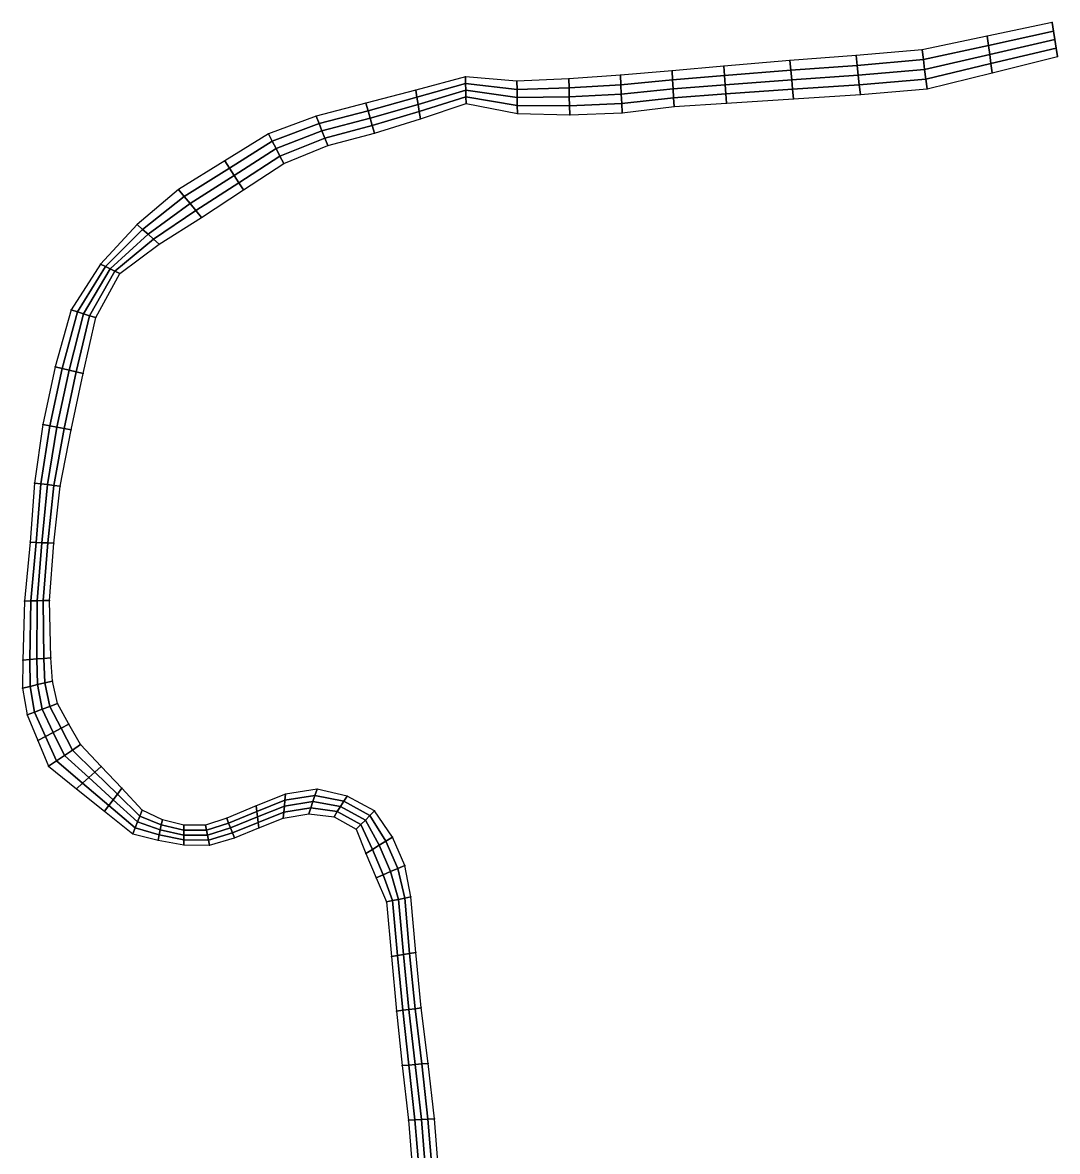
# Model space of a CAD drawing. Extents: x 380707 to 407438, y 6452841 to 6483357.
# Drawn here: x 406579 to 407438, y 6482420 to 6483357 of the extents above; entities that cross this region are included whole.
import ezdxf

# ---------------------------------------------------------------- set-up
doc = ezdxf.new("R2010")
doc.units = 0
for name, color, linetype in [('MESH_BOUND', 25, 'CONTINUOUS'), ('MESH_ELEMS', 18, 'CONTINUOUS'), ('MESH_NDSTRNGS', 17, 'CONTINUOUS'), ('MESH_NODES', 18, 'CONTINUOUS')]:
    doc.layers.add(name, color=color, linetype=linetype)

msp = doc.modelspace()

# ---------------------------------------------------------------- linework, layer by layer
at = {"layer": 'MESH_BOUND', "color": 25}
for points in [[(407433.706, 6483357.23, 2.856), (407379.804, 6483345.87, 2.858)], [(407434.825, 6483350.16, 2.856), (407433.706, 6483357.23, 2.856)], [(407435.944, 6483343.08, 2.856), (407434.825, 6483350.16, 2.856)], [(407379.804, 6483345.87, 2.858), (407325.904, 6483334.51, 2.861)], [(407437.063, 6483336, 2.856), (407435.944, 6483343.08, 2.856)], [(407271.058, 6483329.78, 2.866), (407216.13, 6483325.62, 2.875)], [(407325.904, 6483334.51, 2.861), (407271.058, 6483329.78, 2.866)], [(407438.182, 6483328.93, 2.856), (407437.063, 6483336, 2.856)], [(407161.248, 6483320.9, 2.896), (407118.347, 6483317.1, 2.913)], [(407216.13, 6483325.62, 2.875), (407161.248, 6483320.9, 2.896)], [(407384.099, 6483315.56, 2.858), (407438.182, 6483328.93, 2.856)], [(406946.661, 6483312.18, 2.729), (406905.396, 6483301.19, 2.543)], [(406989.451, 6483308.49, 2.822), (406946.661, 6483312.18, 2.729)], [(407032.47, 6483310.56, 2.845), (406989.451, 6483308.49, 2.822)], [(407075.436, 6483313.42, 2.735), (407032.47, 6483310.56, 2.845)], [(407118.347, 6483317.1, 2.913), (407075.436, 6483313.42, 2.735)], [(407330.016, 6483302.19, 2.861), (407384.099, 6483315.56, 2.858)], [(406905.396, 6483301.19, 2.543), (406864.113, 6483290.27, 2.861)], [(407274.577, 6483297.57, 2.866), (407330.016, 6483302.19, 2.861)], [(407163.392, 6483290.32, 2.897), (407218.986, 6483293.92, 2.875)], [(407218.986, 6483293.92, 2.875), (407274.577, 6483297.57, 2.866)], [(406864.113, 6483290.27, 2.861), (406822.795, 6483279.48, 2.831)], [(406909.37, 6483277.27, 2.764), (406947.3, 6483290.1, 2.681)], [(406947.3, 6483290.1, 2.681), (406989.853, 6483281.65, 2.852)], [(407033.369, 6483280.54, 2.855), (407076.753, 6483282.15, 2.905)], [(407076.753, 6483282.15, 2.905), (407119.958, 6483287.46, 2.962)], [(407119.958, 6483287.46, 2.962), (407163.392, 6483290.32, 2.897)], [(406822.795, 6483279.48, 2.831), (406783.152, 6483264.78, 2.931)], [(406871.15, 6483265.4, 2.858), (406909.37, 6483277.27, 2.764)], [(406989.853, 6483281.65, 2.852), (407033.369, 6483280.54, 2.855)], [(406783.152, 6483264.78, 2.931), (406746.84, 6483242.31, 2.891)], [(406832.434, 6483255.18, 2.872), (406871.15, 6483265.4, 2.858)], [(406795.82, 6483240.26, 2.892), (406832.434, 6483255.18, 2.872)], [(406746.84, 6483242.31, 2.891), (406708.483, 6483218.58, 2.621)], [(406762.399, 6483218.21, 2.82), (406795.82, 6483240.26, 2.892)], [(406708.483, 6483218.58, 2.621), (406674.144, 6483189.61, 2.677)], [(406727.642, 6483195.28, 2.797), (406762.399, 6483218.21, 2.82)], [(406674.144, 6483189.61, 2.677), (406643.853, 6483156.58, 2.482)], [(406692.335, 6483173.21, 2.765), (406727.642, 6483195.28, 2.797)], [(406659.684, 6483148.79, 2.738), (406692.335, 6483173.21, 2.765)], [(406643.853, 6483156.58, 2.482), (406619.517, 6483118.61, 2.863)], [(406639.801, 6483112.2, 2.613), (406659.684, 6483148.79, 2.738)], [(406619.517, 6483118.61, 2.863), (406606.154, 6483071.31, 2.609)], [(406629.323, 6483065.69, 2.794), (406639.801, 6483112.2, 2.613)], [(406606.154, 6483071.31, 2.609), (406595.784, 6483023.37, 2.838)], [(406619.444, 6483019.05, 2.736), (406629.323, 6483065.69, 2.794)], [(406595.784, 6483023.37, 2.838), (406589.039, 6482974.68, 2.469)], [(406610.234, 6482972.27, 2.68), (406619.444, 6483019.05, 2.736)], [(406589.039, 6482974.68, 2.469), (406585.287, 6482925.67, 2.6)], [(406605.058, 6482924.88, 2.669), (406610.234, 6482972.27, 2.68)], [(406585.287, 6482925.67, 2.6), (406580.547, 6482876.74, 2.406)], [(406601.52, 6482877.34, 2.759), (406605.058, 6482924.88, 2.669)], [(406580.547, 6482876.74, 2.406), (406579.15, 6482827.65, 2.696)], [(406602.512, 6482829.77, 2.838), (406601.52, 6482877.34, 2.759)], [(406579.15, 6482827.65, 2.696), (406579.055, 6482804.56, 2.784)], [(406603.793, 6482810.29, 2.92), (406602.512, 6482829.77, 2.838)], [(406579.055, 6482804.56, 2.784), (406582.737, 6482782.22, 2.473)], [(406608.048, 6482791.69, 2.917), (406603.793, 6482810.29, 2.92)], [(406617.55, 6482774.63, 2.904), (406608.048, 6482791.69, 2.917)], [(406582.737, 6482782.22, 2.473), (406591.612, 6482760.91, 2.751)], [(406627.051, 6482757.58, 2.891), (406617.55, 6482774.63, 2.904)], [(406591.612, 6482760.91, 2.751), (406600.483, 6482739.59, 2.712)], [(406644.183, 6482739.45, 2.87), (406627.051, 6482757.58, 2.891)], [(406600.483, 6482739.59, 2.712), (406623.811, 6482720.94, 2.671)], [(406661.315, 6482721.33, 2.758), (406644.183, 6482739.45, 2.87)], [(406623.811, 6482720.94, 2.671), (406647.138, 6482702.28, 2.537)], [(406678.448, 6482703.2, 2.434), (406661.315, 6482721.33, 2.758)], [(406823.527, 6482720.52, 2.32), (406797.382, 6482716.55, 2.33)], [(406848.518, 6482714.92, 1.978), (406823.527, 6482720.52, 2.32)], [(406797.382, 6482716.55, 2.33), (406772.899, 6482706.69, 1.837)], [(406871.133, 6482702.57, 2.454), (406848.518, 6482714.92, 1.978)], [(406647.138, 6482702.28, 2.537), (406670.466, 6482683.63, 2.744)], [(406695.089, 6482695.16, 2.043), (406678.448, 6482703.2, 2.434)], [(406772.899, 6482706.69, 1.837), (406748.53, 6482696.42, 2.474)], [(406886.202, 6482680.84, 2.105), (406871.133, 6482702.57, 2.454)], [(406712.82, 6482690.76, 2.423), (406695.089, 6482695.16, 2.043)], [(406748.53, 6482696.42, 2.474), (406730.923, 6482690.8, 2.816)], [(406775.169, 6482688.43, 2.74), (406795.378, 6482696.53, 2.473)], [(406795.378, 6482696.53, 2.473), (406816.635, 6482700.12, 2.27)], [(406816.635, 6482700.12, 2.27), (406837.63, 6482697.62, 2.807)], [(406837.63, 6482697.62, 2.807), (406856.111, 6482687.4, 2.572)], [(406670.466, 6482683.63, 2.744), (406691.57, 6482678.36, 2.633)], [(406730.923, 6482690.8, 2.816), (406712.82, 6482690.76, 2.423)], [(406754.959, 6482680.32, 2.983), (406775.169, 6482688.43, 2.74)], [(406856.111, 6482687.4, 2.572), (406864.124, 6482667.15, 2.777)], [(406691.57, 6482678.36, 2.633), (406712.923, 6482674.27, 2.329)], [(406712.923, 6482674.27, 2.329), (406734.153, 6482673.97, 2.14)], [(406734.153, 6482673.97, 2.14), (406754.959, 6482680.32, 2.983)], [(406896.536, 6482657.13, 2.23), (406886.202, 6482680.84, 2.105)], [(406864.124, 6482667.15, 2.777), (406872.492, 6482647.05, 2.388)], [(406901.434, 6482631.14, 2.577), (406896.536, 6482657.13, 2.23)], [(406872.492, 6482647.05, 2.388), (406881.104, 6482627.05, 2.528)], [(406881.104, 6482627.05, 2.528), (406885.216, 6482581.69, 2.25)], [(406905.407, 6482584.97, 2.763), (406901.434, 6482631.14, 2.577)], [(406885.216, 6482581.69, 2.25), (406889.55, 6482536.35, 2.272)], [(406910.072, 6482538.87, 2.897), (406905.407, 6482584.97, 2.763)], [(406889.55, 6482536.35, 2.272), (406894.161, 6482491.04, 2.577)], [(406915.895, 6482492.89, 2.977), (406910.072, 6482538.87, 2.897)], [(406894.161, 6482491.04, 2.577), (406899.374, 6482445.8, 2.197)], [(406920.916, 6482446.82, 2.955), (406915.895, 6482492.89, 2.977)], [(406899.374, 6482445.8, 2.197), (406903.175, 6482400.51, 2.156)], [(406924.69, 6482400.67, 2.935), (406920.916, 6482446.82, 2.955)]]:
    msp.add_polyline3d(points, dxfattribs=at)
at = {"layer": 'MESH_ELEMS', "color": 178}
for points in [[(407434.825, 6483350.16, 2.856), (407433.706, 6483357.23, 2.856), (407379.804, 6483345.87, 2.858), (407380.878, 6483338.3, 2.858)], [(407380.878, 6483338.3, 2.858), (407381.952, 6483330.72, 2.858), (407435.944, 6483343.08, 2.856), (407434.825, 6483350.16, 2.856)], [(407325.904, 6483334.51, 2.861), (407326.932, 6483326.43, 2.861), (407380.878, 6483338.3, 2.858), (407379.804, 6483345.87, 2.858)], [(407381.952, 6483330.72, 2.858), (407383.025, 6483323.14, 2.858), (407437.063, 6483336, 2.856), (407435.944, 6483343.08, 2.856)], [(407216.13, 6483325.62, 2.875), (407216.844, 6483317.7, 2.875), (407271.938, 6483321.72, 2.866), (407271.058, 6483329.78, 2.866)], [(407271.058, 6483329.78, 2.866), (407271.938, 6483321.72, 2.866), (407326.932, 6483326.43, 2.861), (407325.904, 6483334.51, 2.861)], [(407326.932, 6483326.43, 2.861), (407327.96, 6483318.35, 2.861), (407381.952, 6483330.72, 2.858), (407380.878, 6483338.3, 2.858)], [(407327.96, 6483318.35, 2.861), (407328.988, 6483310.27, 2.861), (407383.025, 6483323.14, 2.858), (407381.952, 6483330.72, 2.858)], [(407384.099, 6483315.56, 2.858), (407438.182, 6483328.93, 2.856), (407437.063, 6483336, 2.856), (407383.025, 6483323.14, 2.858)], [(407118.347, 6483317.1, 2.913), (407118.75, 6483309.69, 2.942), (407161.784, 6483313.26, 2.899), (407161.248, 6483320.9, 2.896)], [(407161.248, 6483320.9, 2.896), (407161.784, 6483313.26, 2.899), (407216.844, 6483317.7, 2.875), (407216.13, 6483325.62, 2.875)], [(407216.844, 6483317.7, 2.875), (407217.558, 6483309.77, 2.876), (407272.817, 6483313.67, 2.866), (407271.938, 6483321.72, 2.866)], [(407271.938, 6483321.72, 2.866), (407272.817, 6483313.67, 2.866), (407327.96, 6483318.35, 2.861), (407326.932, 6483326.43, 2.861)], [(407328.988, 6483310.27, 2.861), (407330.016, 6483302.19, 2.861), (407384.099, 6483315.56, 2.858), (407383.025, 6483323.14, 2.858)], [(406905.396, 6483301.19, 2.543), (406906.389, 6483295.21, 2.802), (406946.821, 6483306.66, 2.766), (406946.661, 6483312.18, 2.729)], [(406946.661, 6483312.18, 2.729), (406946.821, 6483306.66, 2.766), (406989.552, 6483301.78, 2.859), (406989.451, 6483308.49, 2.822)], [(406989.451, 6483308.49, 2.822), (406989.552, 6483301.78, 2.859), (407032.695, 6483303.06, 2.866), (407032.47, 6483310.56, 2.845)], [(407032.47, 6483310.56, 2.845), (407032.695, 6483303.06, 2.866), (407075.765, 6483305.6, 2.742), (407075.436, 6483313.42, 2.735)], [(407075.436, 6483313.42, 2.735), (407075.765, 6483305.6, 2.742), (407118.75, 6483309.69, 2.942), (407118.347, 6483317.1, 2.913)], [(407118.75, 6483309.69, 2.942), (407119.153, 6483302.28, 2.959), (407162.32, 6483305.61, 2.9), (407161.784, 6483313.26, 2.899)], [(407161.784, 6483313.26, 2.899), (407162.32, 6483305.61, 2.9), (407217.558, 6483309.77, 2.876), (407216.844, 6483317.7, 2.875)], [(407217.558, 6483309.77, 2.876), (407218.272, 6483301.85, 2.875), (407273.697, 6483305.62, 2.866), (407272.817, 6483313.67, 2.866)], [(407272.817, 6483313.67, 2.866), (407273.697, 6483305.62, 2.866), (407328.988, 6483310.27, 2.861), (407327.96, 6483318.35, 2.861)], [(407273.697, 6483305.62, 2.866), (407274.577, 6483297.57, 2.866), (407330.016, 6483302.19, 2.861), (407328.988, 6483310.27, 2.861)], [(406864.113, 6483290.27, 2.861), (406865.872, 6483284.05, 2.805), (406906.389, 6483295.21, 2.802), (406905.396, 6483301.19, 2.543)], [(406906.389, 6483295.21, 2.802), (406907.383, 6483289.23, 2.87), (406946.981, 6483301.14, 2.827), (406946.821, 6483306.66, 2.766)], [(406907.383, 6483289.23, 2.87), (406908.376, 6483283.25, 2.786), (406947.14, 6483295.62, 2.781), (406946.981, 6483301.14, 2.827)], [(406946.821, 6483306.66, 2.766), (406946.981, 6483301.14, 2.827), (406989.652, 6483295.07, 2.806), (406989.552, 6483301.78, 2.859)], [(406946.981, 6483301.14, 2.827), (406947.14, 6483295.62, 2.781), (406989.752, 6483288.36, 2.825), (406989.652, 6483295.07, 2.806)], [(406989.552, 6483301.78, 2.859), (406989.652, 6483295.07, 2.806), (407032.919, 6483295.55, 2.857), (407032.695, 6483303.06, 2.866)], [(407032.695, 6483303.06, 2.866), (407032.919, 6483295.55, 2.857), (407076.095, 6483297.78, 2.908), (407075.765, 6483305.6, 2.742)], [(407075.765, 6483305.6, 2.742), (407076.095, 6483297.78, 2.908), (407119.153, 6483302.28, 2.959), (407118.75, 6483309.69, 2.942)], [(407076.095, 6483297.78, 2.908), (407076.424, 6483289.97, 2.907), (407119.555, 6483294.87, 2.962), (407119.153, 6483302.28, 2.959)], [(407119.153, 6483302.28, 2.959), (407119.555, 6483294.87, 2.962), (407162.856, 6483297.96, 2.9), (407162.32, 6483305.61, 2.9)], [(407162.32, 6483305.61, 2.9), (407162.856, 6483297.96, 2.9), (407218.272, 6483301.85, 2.875), (407217.558, 6483309.77, 2.876)], [(407162.856, 6483297.96, 2.9), (407163.392, 6483290.32, 2.897), (407218.986, 6483293.92, 2.875), (407218.272, 6483301.85, 2.875)], [(407218.272, 6483301.85, 2.875), (407218.986, 6483293.92, 2.875), (407274.577, 6483297.57, 2.866), (407273.697, 6483305.62, 2.866)], [(406865.872, 6483284.05, 2.805), (406867.632, 6483277.83, 2.745), (406907.383, 6483289.23, 2.87), (406906.389, 6483295.21, 2.802)], [(406908.376, 6483283.25, 2.786), (406909.37, 6483277.27, 2.764), (406947.3, 6483290.1, 2.681), (406947.14, 6483295.62, 2.781)], [(406947.14, 6483295.62, 2.781), (406947.3, 6483290.1, 2.681), (406989.853, 6483281.65, 2.852), (406989.752, 6483288.36, 2.825)], [(406989.652, 6483295.07, 2.806), (406989.752, 6483288.36, 2.825), (407033.144, 6483288.05, 2.857), (407032.919, 6483295.55, 2.857)], [(407032.919, 6483295.55, 2.857), (407033.144, 6483288.05, 2.857), (407076.424, 6483289.97, 2.907), (407076.095, 6483297.78, 2.908)], [(407076.424, 6483289.97, 2.907), (407076.753, 6483282.15, 2.905), (407119.958, 6483287.46, 2.962), (407119.555, 6483294.87, 2.962)], [(407119.555, 6483294.87, 2.962), (407119.958, 6483287.46, 2.962), (407163.392, 6483290.32, 2.897), (407162.856, 6483297.96, 2.9)], [(406822.795, 6483279.48, 2.831), (406825.205, 6483273.41, 2.579), (406865.872, 6483284.05, 2.805), (406864.113, 6483290.27, 2.861)], [(406825.205, 6483273.41, 2.579), (406827.615, 6483267.33, 2.702), (406867.632, 6483277.83, 2.745), (406865.872, 6483284.05, 2.805)], [(406867.632, 6483277.83, 2.745), (406869.391, 6483271.62, 2.873), (406908.376, 6483283.25, 2.786), (406907.383, 6483289.23, 2.87)], [(406869.391, 6483271.62, 2.873), (406871.15, 6483265.4, 2.858), (406909.37, 6483277.27, 2.764), (406908.376, 6483283.25, 2.786)], [(406989.752, 6483288.36, 2.825), (406989.853, 6483281.65, 2.852), (407033.369, 6483280.54, 2.855), (407033.144, 6483288.05, 2.857)], [(407033.144, 6483288.05, 2.857), (407033.369, 6483280.54, 2.855), (407076.753, 6483282.15, 2.905), (407076.424, 6483289.97, 2.907)], [(406783.152, 6483264.78, 2.931), (406786.319, 6483258.65, 2.789), (406825.205, 6483273.41, 2.579), (406822.795, 6483279.48, 2.831)], [(406786.319, 6483258.65, 2.789), (406789.486, 6483252.52, 2.767), (406827.615, 6483267.33, 2.702), (406825.205, 6483273.41, 2.579)], [(406827.615, 6483267.33, 2.702), (406830.024, 6483261.26, 2.855), (406869.391, 6483271.62, 2.873), (406867.632, 6483277.83, 2.745)], [(406746.84, 6483242.31, 2.891), (406750.73, 6483236.29, 2.906), (406786.319, 6483258.65, 2.789), (406783.152, 6483264.78, 2.931)], [(406789.486, 6483252.52, 2.767), (406792.653, 6483246.39, 2.818), (406830.024, 6483261.26, 2.855), (406827.615, 6483267.33, 2.702)], [(406830.024, 6483261.26, 2.855), (406832.434, 6483255.18, 2.872), (406871.15, 6483265.4, 2.858), (406869.391, 6483271.62, 2.873)], [(406750.73, 6483236.29, 2.906), (406754.62, 6483230.26, 2.87), (406789.486, 6483252.52, 2.767), (406786.319, 6483258.65, 2.789)], [(406792.653, 6483246.39, 2.818), (406795.82, 6483240.26, 2.892), (406832.434, 6483255.18, 2.872), (406830.024, 6483261.26, 2.855)], [(406754.62, 6483230.26, 2.87), (406758.509, 6483224.24, 2.866), (406792.653, 6483246.39, 2.818), (406789.486, 6483252.52, 2.767)], [(406758.509, 6483224.24, 2.866), (406762.399, 6483218.21, 2.82), (406795.82, 6483240.26, 2.892), (406792.653, 6483246.39, 2.818)], [(406708.483, 6483218.58, 2.621), (406713.273, 6483212.75, 2.566), (406750.73, 6483236.29, 2.906), (406746.84, 6483242.31, 2.891)], [(406713.273, 6483212.75, 2.566), (406718.062, 6483206.93, 2.655), (406754.62, 6483230.26, 2.87), (406750.73, 6483236.29, 2.906)], [(406718.062, 6483206.93, 2.655), (406722.852, 6483201.1, 2.742), (406758.509, 6483224.24, 2.866), (406754.62, 6483230.26, 2.87)], [(406674.144, 6483189.61, 2.677), (406678.692, 6483185.51, 2.507), (406713.273, 6483212.75, 2.566), (406708.483, 6483218.58, 2.621)], [(406722.852, 6483201.1, 2.742), (406727.642, 6483195.28, 2.797), (406762.399, 6483218.21, 2.82), (406758.509, 6483224.24, 2.866)], [(406678.692, 6483185.51, 2.507), (406683.24, 6483181.41, 2.602), (406718.062, 6483206.93, 2.655), (406713.273, 6483212.75, 2.566)], [(406683.24, 6483181.41, 2.602), (406687.788, 6483177.31, 2.706), (406722.852, 6483201.1, 2.742), (406718.062, 6483206.93, 2.655)], [(406687.788, 6483177.31, 2.706), (406692.335, 6483173.21, 2.765), (406727.642, 6483195.28, 2.797), (406722.852, 6483201.1, 2.742)], [(406643.853, 6483156.58, 2.482), (406647.811, 6483154.64, 2.577), (406678.692, 6483185.51, 2.507), (406674.144, 6483189.61, 2.677)], [(406647.811, 6483154.64, 2.577), (406651.769, 6483152.69, 2.685), (406683.24, 6483181.41, 2.602), (406678.692, 6483185.51, 2.507)], [(406651.769, 6483152.69, 2.685), (406655.726, 6483150.74, 2.734), (406687.788, 6483177.31, 2.706), (406683.24, 6483181.41, 2.602)], [(406655.726, 6483150.74, 2.734), (406659.684, 6483148.79, 2.738), (406692.335, 6483173.21, 2.765), (406687.788, 6483177.31, 2.706)], [(406619.517, 6483118.61, 2.863), (406624.588, 6483117.01, 2.843), (406647.811, 6483154.64, 2.577), (406643.853, 6483156.58, 2.482)], [(406624.588, 6483117.01, 2.843), (406629.659, 6483115.41, 2.686), (406651.769, 6483152.69, 2.685), (406647.811, 6483154.64, 2.577)], [(406629.659, 6483115.41, 2.686), (406634.73, 6483113.8, 2.645), (406655.726, 6483150.74, 2.734), (406651.769, 6483152.69, 2.685)], [(406634.73, 6483113.8, 2.645), (406639.801, 6483112.2, 2.613), (406659.684, 6483148.79, 2.738), (406655.726, 6483150.74, 2.734)], [(406606.154, 6483071.31, 2.609), (406611.946, 6483069.9, 2.533), (406624.588, 6483117.01, 2.843), (406619.517, 6483118.61, 2.863)], [(406611.946, 6483069.9, 2.533), (406617.739, 6483068.5, 2.555), (406629.659, 6483115.41, 2.686), (406624.588, 6483117.01, 2.843)], [(406617.739, 6483068.5, 2.555), (406623.531, 6483067.09, 2.631), (406634.73, 6483113.8, 2.645), (406629.659, 6483115.41, 2.686)], [(406623.531, 6483067.09, 2.631), (406629.323, 6483065.69, 2.794), (406639.801, 6483112.2, 2.613), (406634.73, 6483113.8, 2.645)], [(406595.784, 6483023.37, 2.838), (406601.699, 6483022.29, 2.777), (406611.946, 6483069.9, 2.533), (406606.154, 6483071.31, 2.609)], [(406601.699, 6483022.29, 2.777), (406607.614, 6483021.21, 2.766), (406617.739, 6483068.5, 2.555), (406611.946, 6483069.9, 2.533)], [(406607.614, 6483021.21, 2.766), (406613.529, 6483020.13, 2.893), (406623.531, 6483067.09, 2.631), (406617.739, 6483068.5, 2.555)], [(406613.529, 6483020.13, 2.893), (406619.444, 6483019.05, 2.736), (406629.323, 6483065.69, 2.794), (406623.531, 6483067.09, 2.631)], [(406589.039, 6482974.68, 2.469), (406594.338, 6482974.08, 2.57), (406601.699, 6483022.29, 2.777), (406595.784, 6483023.37, 2.838)], [(406594.338, 6482974.08, 2.57), (406599.637, 6482973.48, 2.656), (406607.614, 6483021.21, 2.766), (406601.699, 6483022.29, 2.777)], [(406599.637, 6482973.48, 2.656), (406604.936, 6482972.87, 2.68), (406613.529, 6483020.13, 2.893), (406607.614, 6483021.21, 2.766)], [(406604.936, 6482972.87, 2.68), (406610.234, 6482972.27, 2.68), (406619.444, 6483019.05, 2.736), (406613.529, 6483020.13, 2.893)], [(406585.287, 6482925.67, 2.6), (406590.23, 6482925.47, 2.727), (406594.338, 6482974.08, 2.57), (406589.039, 6482974.68, 2.469)], [(406590.23, 6482925.47, 2.727), (406595.173, 6482925.28, 2.605), (406599.637, 6482973.48, 2.656), (406594.338, 6482974.08, 2.57)], [(406595.173, 6482925.28, 2.605), (406600.115, 6482925.08, 2.667), (406604.936, 6482972.87, 2.68), (406599.637, 6482973.48, 2.656)], [(406600.115, 6482925.08, 2.667), (406605.058, 6482924.88, 2.669), (406610.234, 6482972.27, 2.68), (406604.936, 6482972.87, 2.68)], [(406580.547, 6482876.74, 2.406), (406585.79, 6482876.89, 2.574), (406590.23, 6482925.47, 2.727), (406585.287, 6482925.67, 2.6)], [(406585.79, 6482876.89, 2.574), (406591.034, 6482877.04, 2.778), (406595.173, 6482925.28, 2.605), (406590.23, 6482925.47, 2.727)], [(406591.034, 6482877.04, 2.778), (406596.277, 6482877.19, 2.784), (406600.115, 6482925.08, 2.667), (406595.173, 6482925.28, 2.605)], [(406596.277, 6482877.19, 2.784), (406601.52, 6482877.34, 2.759), (406605.058, 6482924.88, 2.669), (406600.115, 6482925.08, 2.667)], [(406579.15, 6482827.65, 2.696), (406584.991, 6482828.18, 2.822), (406585.79, 6482876.89, 2.574), (406580.547, 6482876.74, 2.406)], [(406584.991, 6482828.18, 2.822), (406590.831, 6482828.71, 2.937), (406591.034, 6482877.04, 2.778), (406585.79, 6482876.89, 2.574)], [(406590.831, 6482828.71, 2.937), (406596.672, 6482829.24, 2.899), (406596.277, 6482877.19, 2.784), (406591.034, 6482877.04, 2.778)], [(406596.672, 6482829.24, 2.899), (406602.512, 6482829.77, 2.838), (406601.52, 6482877.34, 2.759), (406596.277, 6482877.19, 2.784)], [(406579.055, 6482804.56, 2.784), (406585.239, 6482805.99, 2.715), (406584.991, 6482828.18, 2.822), (406579.15, 6482827.65, 2.696)], [(406585.239, 6482805.99, 2.715), (406591.424, 6482807.43, 2.65), (406590.831, 6482828.71, 2.937), (406584.991, 6482828.18, 2.822)], [(406591.424, 6482807.43, 2.65), (406597.608, 6482808.86, 2.892), (406596.672, 6482829.24, 2.899), (406590.831, 6482828.71, 2.937)], [(406597.608, 6482808.86, 2.892), (406603.793, 6482810.29, 2.92), (406602.512, 6482829.77, 2.838), (406596.672, 6482829.24, 2.899)], [(406582.737, 6482782.22, 2.473), (406589.065, 6482784.59, 2.467), (406585.239, 6482805.99, 2.715), (406579.055, 6482804.56, 2.784)], [(406589.065, 6482784.59, 2.467), (406595.393, 6482786.95, 2.623), (406591.424, 6482807.43, 2.65), (406585.239, 6482805.99, 2.715)], [(406595.393, 6482786.95, 2.623), (406601.721, 6482789.32, 2.821), (406597.608, 6482808.86, 2.892), (406591.424, 6482807.43, 2.65)], [(406601.721, 6482789.32, 2.821), (406608.048, 6482791.69, 2.917), (406603.793, 6482810.29, 2.92), (406597.608, 6482808.86, 2.892)], [(406598.096, 6482764.34, 2.367), (406604.581, 6482767.77, 2.789), (406595.393, 6482786.95, 2.623), (406589.065, 6482784.59, 2.467)], [(406604.581, 6482767.77, 2.789), (406611.065, 6482771.2, 2.876), (406601.721, 6482789.32, 2.821), (406595.393, 6482786.95, 2.623)], [(406611.065, 6482771.2, 2.876), (406617.55, 6482774.63, 2.904), (406608.048, 6482791.69, 2.917), (406601.721, 6482789.32, 2.821)], [(406591.612, 6482760.91, 2.751), (406598.096, 6482764.34, 2.367), (406589.065, 6482784.59, 2.467), (406582.737, 6482782.22, 2.473)], [(406607.125, 6482744.09, 2.481), (406613.767, 6482748.59, 2.248), (406604.581, 6482767.77, 2.789), (406598.096, 6482764.34, 2.367)], [(406613.767, 6482748.59, 2.248), (406620.409, 6482753.08, 2.87), (406611.065, 6482771.2, 2.876), (406604.581, 6482767.77, 2.789)], [(406620.409, 6482753.08, 2.87), (406627.051, 6482757.58, 2.891), (406617.55, 6482774.63, 2.904), (406611.065, 6482771.2, 2.876)], [(406600.483, 6482739.59, 2.712), (406607.125, 6482744.09, 2.481), (406598.096, 6482764.34, 2.367), (406591.612, 6482760.91, 2.751)], [(406639.09, 6482734.82, 2.88), (406644.183, 6482739.45, 2.87), (406627.051, 6482757.58, 2.891), (406620.409, 6482753.08, 2.87)], [(406628.904, 6482725.57, 2.654), (406633.997, 6482730.19, 2.242), (406613.767, 6482748.59, 2.248), (406607.125, 6482744.09, 2.481)], [(406633.997, 6482730.19, 2.242), (406639.09, 6482734.82, 2.88), (406620.409, 6482753.08, 2.87), (406613.767, 6482748.59, 2.248)], [(406623.811, 6482720.94, 2.671), (406628.904, 6482725.57, 2.654), (406607.125, 6482744.09, 2.481), (406600.483, 6482739.59, 2.712)], [(406657.771, 6482716.57, 2.443), (406661.315, 6482721.33, 2.758), (406644.183, 6482739.45, 2.87), (406639.09, 6482734.82, 2.88)], [(406650.683, 6482707.04, 2.134), (406654.227, 6482711.8, 1.815), (406633.997, 6482730.19, 2.242), (406628.904, 6482725.57, 2.654)], [(406654.227, 6482711.8, 1.815), (406657.771, 6482716.57, 2.443), (406639.09, 6482734.82, 2.88), (406633.997, 6482730.19, 2.242)], [(406647.138, 6482702.28, 2.537), (406650.683, 6482707.04, 2.134), (406628.904, 6482725.57, 2.654), (406623.811, 6482720.94, 2.671)], [(406676.453, 6482698.31, 2.658), (406678.448, 6482703.2, 2.434), (406661.315, 6482721.33, 2.758), (406657.771, 6482716.57, 2.443)], [(406821.804, 6482715.42, 2.776), (406823.527, 6482720.52, 2.32), (406797.382, 6482716.55, 2.33), (406796.881, 6482711.55, 2.29)], [(406845.796, 6482710.6, 1.981), (406848.518, 6482714.92, 1.978), (406823.527, 6482720.52, 2.32), (406821.804, 6482715.42, 2.776)], [(406672.461, 6482688.52, 2.791), (406674.457, 6482693.42, 2.74), (406654.227, 6482711.8, 1.815), (406650.683, 6482707.04, 2.134)], [(406674.457, 6482693.42, 2.74), (406676.453, 6482698.31, 2.658), (406657.771, 6482716.57, 2.443), (406654.227, 6482711.8, 1.815)], [(406796.881, 6482711.55, 2.29), (406797.382, 6482716.55, 2.33), (406772.899, 6482706.69, 1.837), (406773.467, 6482702.12, 1.891)], [(406796.38, 6482706.54, 2.288), (406796.881, 6482711.55, 2.29), (406773.467, 6482702.12, 1.891), (406774.034, 6482697.56, 2.589)], [(406818.358, 6482705.22, 2.287), (406820.081, 6482710.32, 2.707), (406796.38, 6482706.54, 2.288), (406795.879, 6482701.54, 2.38)], [(406820.081, 6482710.32, 2.707), (406821.804, 6482715.42, 2.776), (406796.881, 6482711.55, 2.29), (406796.38, 6482706.54, 2.288)], [(406840.352, 6482701.95, 2.677), (406843.074, 6482706.27, 2.524), (406820.081, 6482710.32, 2.707), (406818.358, 6482705.22, 2.287)], [(406843.074, 6482706.27, 2.524), (406845.796, 6482710.6, 1.981), (406821.804, 6482715.42, 2.776), (406820.081, 6482710.32, 2.707)], [(406863.622, 6482694.98, 2.372), (406867.378, 6482698.78, 2.085), (406845.796, 6482710.6, 1.981), (406843.074, 6482706.27, 2.524)], [(406867.378, 6482698.78, 2.085), (406871.133, 6482702.57, 2.454), (406848.518, 6482714.92, 1.978), (406845.796, 6482710.6, 1.981)], [(406670.466, 6482683.63, 2.744), (406672.461, 6482688.52, 2.791), (406650.683, 6482707.04, 2.134), (406647.138, 6482702.28, 2.537)], [(406694.209, 6482690.96, 2.203), (406695.089, 6482695.16, 2.043), (406678.448, 6482703.2, 2.434), (406676.453, 6482698.31, 2.658)], [(406773.467, 6482702.12, 1.891), (406772.899, 6482706.69, 1.837), (406748.53, 6482696.42, 2.474), (406750.137, 6482692.39, 1.943)], [(406774.034, 6482697.56, 2.589), (406773.467, 6482702.12, 1.891), (406750.137, 6482692.39, 1.943), (406751.745, 6482688.37, 2.264)], [(406795.879, 6482701.54, 2.38), (406796.38, 6482706.54, 2.288), (406774.034, 6482697.56, 2.589), (406774.601, 6482692.99, 2.664)], [(406795.378, 6482696.53, 2.473), (406795.879, 6482701.54, 2.38), (406774.601, 6482692.99, 2.664), (406775.169, 6482688.43, 2.74)], [(406816.635, 6482700.12, 2.27), (406818.358, 6482705.22, 2.287), (406795.879, 6482701.54, 2.38), (406795.378, 6482696.53, 2.473)], [(406837.63, 6482697.62, 2.807), (406840.352, 6482701.95, 2.677), (406818.358, 6482705.22, 2.287), (406816.635, 6482700.12, 2.27)], [(406856.111, 6482687.4, 2.572), (406859.867, 6482691.19, 2.609), (406840.352, 6482701.95, 2.677), (406837.63, 6482697.62, 2.807)], [(406859.867, 6482691.19, 2.609), (406863.622, 6482694.98, 2.372), (406843.074, 6482706.27, 2.524), (406840.352, 6482701.95, 2.677)], [(406880.682, 6482677.42, 2.305), (406886.202, 6482680.84, 2.105), (406871.133, 6482702.57, 2.454), (406867.378, 6482698.78, 2.085)], [(406692.45, 6482682.56, 2.605), (406693.329, 6482686.76, 2.42), (406674.457, 6482693.42, 2.74), (406672.461, 6482688.52, 2.791)], [(406693.329, 6482686.76, 2.42), (406694.209, 6482690.96, 2.203), (406676.453, 6482698.31, 2.658), (406674.457, 6482693.42, 2.74)], [(406712.846, 6482686.64, 2.305), (406712.82, 6482690.76, 2.423), (406695.089, 6482695.16, 2.043), (406694.209, 6482690.96, 2.203)], [(406750.137, 6482692.39, 1.943), (406748.53, 6482696.42, 2.474), (406730.923, 6482690.8, 2.816), (406731.731, 6482686.59, 2.677)], [(406751.745, 6482688.37, 2.264), (406750.137, 6482692.39, 1.943), (406731.731, 6482686.59, 2.677), (406732.538, 6482682.38, 2.455)], [(406774.601, 6482692.99, 2.664), (406774.034, 6482697.56, 2.589), (406751.745, 6482688.37, 2.264), (406753.352, 6482684.35, 2.807)], [(406775.169, 6482688.43, 2.74), (406774.601, 6482692.99, 2.664), (406753.352, 6482684.35, 2.807), (406754.959, 6482680.32, 2.983)], [(406869.643, 6482670.57, 2.707), (406875.163, 6482673.99, 2.761), (406863.622, 6482694.98, 2.372), (406859.867, 6482691.19, 2.609)], [(406875.163, 6482673.99, 2.761), (406880.682, 6482677.42, 2.305), (406867.378, 6482698.78, 2.085), (406863.622, 6482694.98, 2.372)], [(406691.57, 6482678.36, 2.633), (406692.45, 6482682.56, 2.605), (406672.461, 6482688.52, 2.791), (406670.466, 6482683.63, 2.744)], [(406712.923, 6482674.27, 2.329), (406712.897, 6482678.39, 2.218), (406692.45, 6482682.56, 2.605), (406691.57, 6482678.36, 2.633)], [(406712.897, 6482678.39, 2.218), (406712.872, 6482682.52, 2.119), (406693.329, 6482686.76, 2.42), (406692.45, 6482682.56, 2.605)], [(406712.872, 6482682.52, 2.119), (406712.846, 6482686.64, 2.305), (406694.209, 6482690.96, 2.203), (406693.329, 6482686.76, 2.42)], [(406731.731, 6482686.59, 2.677), (406730.923, 6482690.8, 2.816), (406712.82, 6482690.76, 2.423), (406712.846, 6482686.64, 2.305)], [(406732.538, 6482682.38, 2.455), (406731.731, 6482686.59, 2.677), (406712.846, 6482686.64, 2.305), (406712.872, 6482682.52, 2.119)], [(406733.346, 6482678.18, 2.169), (406732.538, 6482682.38, 2.455), (406712.872, 6482682.52, 2.119), (406712.897, 6482678.39, 2.218)], [(406753.352, 6482684.35, 2.807), (406751.745, 6482688.37, 2.264), (406732.538, 6482682.38, 2.455), (406733.346, 6482678.18, 2.169)], [(406754.959, 6482680.32, 2.983), (406753.352, 6482684.35, 2.807), (406733.346, 6482678.18, 2.169), (406734.153, 6482673.97, 2.14)], [(406864.124, 6482667.15, 2.777), (406869.643, 6482670.57, 2.707), (406859.867, 6482691.19, 2.609), (406856.111, 6482687.4, 2.572)], [(406734.153, 6482673.97, 2.14), (406733.346, 6482678.18, 2.169), (406712.897, 6482678.39, 2.218), (406712.923, 6482674.27, 2.329)], [(406878.503, 6482649.57, 2.044), (406884.514, 6482652.09, 1.875), (406875.163, 6482673.99, 2.761), (406869.643, 6482670.57, 2.707)], [(406884.514, 6482652.09, 1.875), (406890.525, 6482654.61, 2.004), (406880.682, 6482677.42, 2.305), (406875.163, 6482673.99, 2.761)], [(406890.525, 6482654.61, 2.004), (406896.536, 6482657.13, 2.23), (406886.202, 6482680.84, 2.105), (406880.682, 6482677.42, 2.305)], [(406872.492, 6482647.05, 2.388), (406878.503, 6482649.57, 2.044), (406869.643, 6482670.57, 2.707), (406864.124, 6482667.15, 2.777)], [(406891.269, 6482629.09, 1.897), (406896.351, 6482630.12, 2.221), (406890.525, 6482654.61, 2.004), (406884.514, 6482652.09, 1.875)], [(406896.351, 6482630.12, 2.221), (406901.434, 6482631.14, 2.577), (406896.536, 6482657.13, 2.23), (406890.525, 6482654.61, 2.004)], [(406881.104, 6482627.05, 2.528), (406886.187, 6482628.07, 2.058), (406878.503, 6482649.57, 2.044), (406872.492, 6482647.05, 2.388)], [(406886.187, 6482628.07, 2.058), (406891.269, 6482629.09, 1.897), (406884.514, 6482652.09, 1.875), (406878.503, 6482649.57, 2.044)], [(406885.216, 6482581.69, 2.25), (406890.264, 6482582.51, 1.945), (406886.187, 6482628.07, 2.058), (406881.104, 6482627.05, 2.528)], [(406890.264, 6482582.51, 1.945), (406895.312, 6482583.33, 1.97), (406891.269, 6482629.09, 1.897), (406886.187, 6482628.07, 2.058)], [(406895.312, 6482583.33, 1.97), (406900.359, 6482584.15, 2.131), (406896.351, 6482630.12, 2.221), (406891.269, 6482629.09, 1.897)], [(406900.359, 6482584.15, 2.131), (406905.407, 6482584.97, 2.763), (406901.434, 6482631.14, 2.577), (406896.351, 6482630.12, 2.221)], [(406889.55, 6482536.35, 2.272), (406894.681, 6482536.98, 2.543), (406890.264, 6482582.51, 1.945), (406885.216, 6482581.69, 2.25)], [(406894.681, 6482536.98, 2.543), (406899.811, 6482537.61, 2.721), (406895.312, 6482583.33, 1.97), (406890.264, 6482582.51, 1.945)], [(406899.811, 6482537.61, 2.721), (406904.942, 6482538.24, 2.83), (406900.359, 6482584.15, 2.131), (406895.312, 6482583.33, 1.97)], [(406904.942, 6482538.24, 2.83), (406910.072, 6482538.87, 2.897), (406905.407, 6482584.97, 2.763), (406900.359, 6482584.15, 2.131)], [(406894.161, 6482491.04, 2.577), (406899.594, 6482491.51, 2.249), (406894.681, 6482536.98, 2.543), (406889.55, 6482536.35, 2.272)], [(406899.594, 6482491.51, 2.249), (406905.028, 6482491.97, 2.389), (406899.811, 6482537.61, 2.721), (406894.681, 6482536.98, 2.543)], [(406905.028, 6482491.97, 2.389), (406910.462, 6482492.43, 2.788), (406904.942, 6482538.24, 2.83), (406899.811, 6482537.61, 2.721)], [(406910.462, 6482492.43, 2.788), (406915.895, 6482492.89, 2.977), (406910.072, 6482538.87, 2.897), (406904.942, 6482538.24, 2.83)], [(406899.374, 6482445.8, 2.197), (406904.759, 6482446.06, 1.97), (406899.594, 6482491.51, 2.249), (406894.161, 6482491.04, 2.577)], [(406904.759, 6482446.06, 1.97), (406910.145, 6482446.31, 1.786), (406905.028, 6482491.97, 2.389), (406899.594, 6482491.51, 2.249)], [(406910.145, 6482446.31, 1.786), (406915.531, 6482446.57, 2.893), (406910.462, 6482492.43, 2.788), (406905.028, 6482491.97, 2.389)], [(406915.531, 6482446.57, 2.893), (406920.916, 6482446.82, 2.955), (406915.895, 6482492.89, 2.977), (406910.462, 6482492.43, 2.788)], [(406903.175, 6482400.51, 2.156), (406908.554, 6482400.55, 1.895), (406904.759, 6482446.06, 1.97), (406899.374, 6482445.8, 2.197)], [(406908.554, 6482400.55, 1.895), (406913.933, 6482400.59, 1.921), (406910.145, 6482446.31, 1.786), (406904.759, 6482446.06, 1.97)], [(406913.933, 6482400.59, 1.921), (406919.311, 6482400.63, 2.671), (406915.531, 6482446.57, 2.893), (406910.145, 6482446.31, 1.786)], [(406919.311, 6482400.63, 2.671), (406924.69, 6482400.67, 2.935), (406920.916, 6482446.82, 2.955), (406915.531, 6482446.57, 2.893)]]:
    msp.add_3dface(points, dxfattribs=at)
at = {"layer": 'MESH_NDSTRNGS', "color": 17}
for points in [[(407433.706, 6483357.23, 2.856), (407434.825, 6483350.16, 2.856)], [(407434.825, 6483350.16, 2.856), (407435.944, 6483343.08, 2.856)], [(407435.944, 6483343.08, 2.856), (407437.063, 6483336, 2.856)], [(407326.932, 6483326.43, 2.861), (407325.904, 6483334.51, 2.861)], [(407437.063, 6483336, 2.856), (407438.182, 6483328.93, 2.856)], [(407327.96, 6483318.35, 2.861), (407326.932, 6483326.43, 2.861)], [(407328.988, 6483310.27, 2.861), (407327.96, 6483318.35, 2.861)], [(407330.016, 6483302.19, 2.861), (407328.988, 6483310.27, 2.861)]]:
    msp.add_polyline3d(points, dxfattribs=at)
for p in [(407433.706, 6483357.23, 2.856), (407434.825, 6483350.16, 2.856), (407435.944, 6483343.08, 2.856), (407325.904, 6483334.51, 2.861), (407437.063, 6483336, 2.856), (407326.932, 6483326.43, 2.861), (407438.182, 6483328.93, 2.856), (407327.96, 6483318.35, 2.861), (407328.988, 6483310.27, 2.861), (407330.016, 6483302.19, 2.861)]:
    msp.add_point(p, dxfattribs=at)
at = {"layer": 'MESH_NODES', "color": 18}
for p in [(407433.706, 6483357.23, 2.856), (407434.825, 6483350.16, 2.856), (407379.804, 6483345.87, 2.858), (407435.944, 6483343.08, 2.856), (407271.058, 6483329.78, 2.866), (407325.904, 6483334.51, 2.861), (407380.878, 6483338.3, 2.858), (407381.952, 6483330.72, 2.858), (407437.063, 6483336, 2.856), (407161.248, 6483320.9, 2.896), (407216.13, 6483325.62, 2.875), (407271.938, 6483321.72, 2.866), (407326.932, 6483326.43, 2.861), (407383.025, 6483323.14, 2.858), (407438.182, 6483328.93, 2.856), (406946.661, 6483312.18, 2.729), (407032.47, 6483310.56, 2.845), (407075.436, 6483313.42, 2.735), (407118.347, 6483317.1, 2.913), (407161.784, 6483313.26, 2.899), (407216.844, 6483317.7, 2.875), (407272.817, 6483313.67, 2.866), (407327.96, 6483318.35, 2.861), (407328.988, 6483310.27, 2.861), (407384.099, 6483315.56, 2.858), (406905.396, 6483301.19, 2.543), (406946.821, 6483306.66, 2.766), (406946.981, 6483301.14, 2.827), (406989.451, 6483308.49, 2.822), (406989.552, 6483301.78, 2.859), (407032.695, 6483303.06, 2.866), (407075.765, 6483305.6, 2.742), (407118.75, 6483309.69, 2.942), (407119.153, 6483302.28, 2.959), (407162.32, 6483305.61, 2.9), (407217.558, 6483309.77, 2.876), (407218.272, 6483301.85, 2.875), (407273.697, 6483305.62, 2.866), (407330.016, 6483302.19, 2.861), (406906.389, 6483295.21, 2.802), (406947.14, 6483295.62, 2.781), (406989.652, 6483295.07, 2.806), (407032.919, 6483295.55, 2.857), (407076.095, 6483297.78, 2.908), (407119.555, 6483294.87, 2.962), (407162.856, 6483297.96, 2.9), (407218.986, 6483293.92, 2.875), (407274.577, 6483297.57, 2.866), (406864.113, 6483290.27, 2.861), (406865.872, 6483284.05, 2.805), (406907.383, 6483289.23, 2.87), (406908.376, 6483283.25, 2.786), (406947.3, 6483290.1, 2.681), (406989.752, 6483288.36, 2.825), (407033.144, 6483288.05, 2.857), (407076.424, 6483289.97, 2.907), (407076.753, 6483282.15, 2.905), (407119.958, 6483287.46, 2.962), (407163.392, 6483290.32, 2.897), (406822.795, 6483279.48, 2.831), (406825.205, 6483273.41, 2.579), (406867.632, 6483277.83, 2.745), (406909.37, 6483277.27, 2.764), (406989.853, 6483281.65, 2.852), (407033.369, 6483280.54, 2.855), (406783.152, 6483264.78, 2.931), (406827.615, 6483267.33, 2.702), (406869.391, 6483271.62, 2.873), (406871.15, 6483265.4, 2.858), (406786.319, 6483258.65, 2.789), (406830.024, 6483261.26, 2.855), (406832.434, 6483255.18, 2.872), (406789.486, 6483252.52, 2.767), (406792.653, 6483246.39, 2.818), (406746.84, 6483242.31, 2.891), (406750.73, 6483236.29, 2.906), (406795.82, 6483240.26, 2.892), (406754.62, 6483230.26, 2.87), (406708.483, 6483218.58, 2.621), (406758.509, 6483224.24, 2.866), (406762.399, 6483218.21, 2.82), (406713.273, 6483212.75, 2.566), (406718.062, 6483206.93, 2.655), (406722.852, 6483201.1, 2.742), (406674.144, 6483189.61, 2.677), (406727.642, 6483195.28, 2.797), (406678.692, 6483185.51, 2.507), (406683.24, 6483181.41, 2.602), (406687.788, 6483177.31, 2.706), (406692.335, 6483173.21, 2.765), (406643.853, 6483156.58, 2.482), (406647.811, 6483154.64, 2.577), (406651.769, 6483152.69, 2.685), (406655.726, 6483150.74, 2.734), (406659.684, 6483148.79, 2.738), (406619.517, 6483118.61, 2.863), (406624.588, 6483117.01, 2.843), (406629.659, 6483115.41, 2.686), (406634.73, 6483113.8, 2.645), (406639.801, 6483112.2, 2.613), (406606.154, 6483071.31, 2.609), (406611.946, 6483069.9, 2.533), (406617.739, 6483068.5, 2.555), (406623.531, 6483067.09, 2.631), (406629.323, 6483065.69, 2.794), (406595.784, 6483023.37, 2.838), (406601.699, 6483022.29, 2.777), (406607.614, 6483021.21, 2.766), (406613.529, 6483020.13, 2.893), (406619.444, 6483019.05, 2.736), (406589.039, 6482974.68, 2.469), (406594.338, 6482974.08, 2.57), (406599.637, 6482973.48, 2.656), (406604.936, 6482972.87, 2.68), (406610.234, 6482972.27, 2.68), (406585.287, 6482925.67, 2.6), (406590.23, 6482925.47, 2.727), (406595.173, 6482925.28, 2.605), (406600.115, 6482925.08, 2.667), (406605.058, 6482924.88, 2.669), (406580.547, 6482876.74, 2.406), (406585.79, 6482876.89, 2.574), (406591.034, 6482877.04, 2.778), (406596.277, 6482877.19, 2.784), (406601.52, 6482877.34, 2.759), (406579.15, 6482827.65, 2.696), (406584.991, 6482828.18, 2.822), (406590.831, 6482828.71, 2.937), (406596.672, 6482829.24, 2.899), (406602.512, 6482829.77, 2.838), (406579.055, 6482804.56, 2.784), (406585.239, 6482805.99, 2.715), (406591.424, 6482807.43, 2.65), (406597.608, 6482808.86, 2.892), (406603.793, 6482810.29, 2.92), (406595.393, 6482786.95, 2.623), (406601.721, 6482789.32, 2.821), (406608.048, 6482791.69, 2.917), (406582.737, 6482782.22, 2.473), (406589.065, 6482784.59, 2.467), (406604.581, 6482767.77, 2.789), (406611.065, 6482771.2, 2.876), (406617.55, 6482774.63, 2.904), (406591.612, 6482760.91, 2.751), (406598.096, 6482764.34, 2.367), (406627.051, 6482757.58, 2.891), (406613.767, 6482748.59, 2.248), (406620.409, 6482753.08, 2.87), (406600.483, 6482739.59, 2.712), (406607.125, 6482744.09, 2.481), (406644.183, 6482739.45, 2.87), (406633.997, 6482730.19, 2.242), (406639.09, 6482734.82, 2.88), (406623.811, 6482720.94, 2.671), (406628.904, 6482725.57, 2.654), (406661.315, 6482721.33, 2.758), (406823.527, 6482720.52, 2.32), (406654.227, 6482711.8, 1.815), (406657.771, 6482716.57, 2.443), (406796.881, 6482711.55, 2.29), (406797.382, 6482716.55, 2.33), (406820.081, 6482710.32, 2.707), (406821.804, 6482715.42, 2.776), (406845.796, 6482710.6, 1.981), (406848.518, 6482714.92, 1.978), (406647.138, 6482702.28, 2.537), (406650.683, 6482707.04, 2.134), (406678.448, 6482703.2, 2.434), (406772.899, 6482706.69, 1.837), (406773.467, 6482702.12, 1.891), (406795.879, 6482701.54, 2.38), (406796.38, 6482706.54, 2.288), (406818.358, 6482705.22, 2.287), (406840.352, 6482701.95, 2.677), (406843.074, 6482706.27, 2.524), (406871.133, 6482702.57, 2.454), (406674.457, 6482693.42, 2.74), (406676.453, 6482698.31, 2.658), (406695.089, 6482695.16, 2.043), (406748.53, 6482696.42, 2.474), (406750.137, 6482692.39, 1.943), (406774.034, 6482697.56, 2.589), (406774.601, 6482692.99, 2.664), (406795.378, 6482696.53, 2.473), (406816.635, 6482700.12, 2.27), (406837.63, 6482697.62, 2.807), (406863.622, 6482694.98, 2.372), (406867.378, 6482698.78, 2.085), (406670.466, 6482683.63, 2.744), (406672.461, 6482688.52, 2.791), (406692.45, 6482682.56, 2.605), (406693.329, 6482686.76, 2.42), (406694.209, 6482690.96, 2.203), (406712.82, 6482690.76, 2.423), (406712.846, 6482686.64, 2.305), (406712.872, 6482682.52, 2.119), (406730.923, 6482690.8, 2.816), (406731.731, 6482686.59, 2.677), (406732.538, 6482682.38, 2.455), (406751.745, 6482688.37, 2.264), (406753.352, 6482684.35, 2.807), (406775.169, 6482688.43, 2.74), (406856.111, 6482687.4, 2.572), (406859.867, 6482691.19, 2.609), (406691.57, 6482678.36, 2.633), (406712.897, 6482678.39, 2.218), (406712.923, 6482674.27, 2.329), (406733.346, 6482678.18, 2.169), (406734.153, 6482673.97, 2.14), (406754.959, 6482680.32, 2.983), (406875.163, 6482673.99, 2.761), (406880.682, 6482677.42, 2.305), (406886.202, 6482680.84, 2.105), (406864.124, 6482667.15, 2.777), (406869.643, 6482670.57, 2.707), (406890.525, 6482654.61, 2.004), (406896.536, 6482657.13, 2.23), (406872.492, 6482647.05, 2.388), (406878.503, 6482649.57, 2.044), (406884.514, 6482652.09, 1.875), (406881.104, 6482627.05, 2.528), (406886.187, 6482628.07, 2.058), (406891.269, 6482629.09, 1.897), (406896.351, 6482630.12, 2.221), (406901.434, 6482631.14, 2.577), (406885.216, 6482581.69, 2.25), (406890.264, 6482582.51, 1.945), (406895.312, 6482583.33, 1.97), (406900.359, 6482584.15, 2.131), (406905.407, 6482584.97, 2.763), (406889.55, 6482536.35, 2.272), (406894.681, 6482536.98, 2.543), (406899.811, 6482537.61, 2.721), (406904.942, 6482538.24, 2.83), (406910.072, 6482538.87, 2.897), (406894.161, 6482491.04, 2.577), (406899.594, 6482491.51, 2.249), (406905.028, 6482491.97, 2.389), (406910.462, 6482492.43, 2.788), (406915.895, 6482492.89, 2.977), (406899.374, 6482445.8, 2.197), (406904.759, 6482446.06, 1.97), (406910.145, 6482446.31, 1.786), (406915.531, 6482446.57, 2.893), (406920.916, 6482446.82, 2.955)]:
    msp.add_point(p, dxfattribs=at)

doc.saveas('drawing.dxf')
